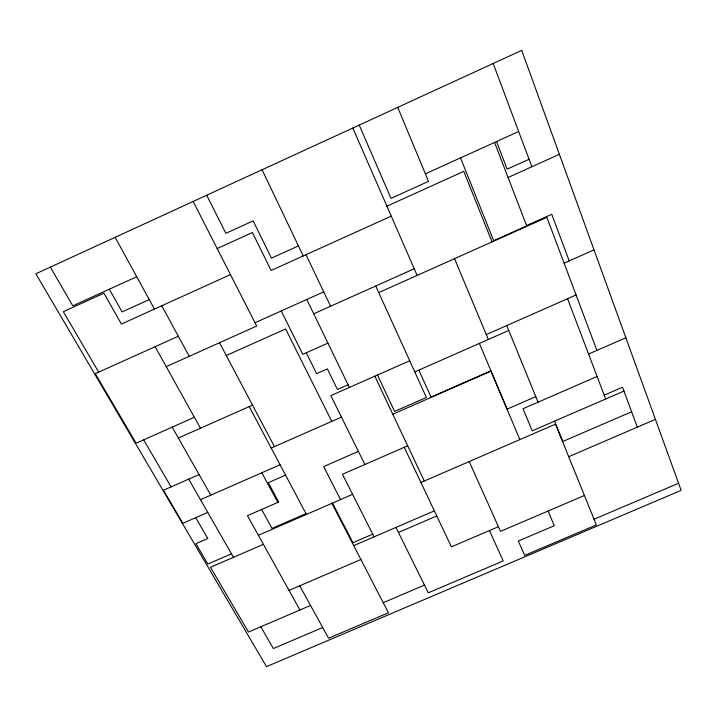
<?xml version="1.0" encoding="UTF-8"?>
<svg xmlns="http://www.w3.org/2000/svg" width="717" height="717" viewBox="0 0 717 717"><rect width="100%" height="100%" fill="white"/><g stroke="black" fill="none" stroke-linecap="round" stroke-linejoin="round"><path stroke-width="1.08" d="M136.714 276.708L72.811 305.872L50.342 267.118M217.179 248.566L252.393 232.523L271.116 270.488L391.258 216.122M425.387 173.855L518.642 131.489M149.244 299.589L122.087 311.922L109.334 289.202M230.462 274.602L121.379 324.075L103.929 293.163L63.32 311.689L98.686 372.141M298.442 245.895L271.438 258.138L253.155 220.881L225.891 233.33L206.702 195.221M386.92 206.191L463.774 171.354L492.059 241.88M529.047 159.273L507.152 169.176L496.531 141.536M508.066 177.493L559.394 154.316M178.336 336.228L95.289 373.674L136.078 443.196L194.37 417.276M255.019 322.74L323.726 291.864M166.236 366.656L256.695 326.029L193.151 201.45M313.714 313.795L414.211 268.758M226.285 355.533L285.635 328.951L331.756 421.381M526.583 225.559L551.758 214.284L569.181 260.907M378.737 292.599L546.865 217.341L596.903 350.407M327.929 343.12L302.798 354.323L281.234 310.963M564.1 263.166L594.017 249.875M178.354 438.033L252.509 405.132M348.095 384.751L337.438 389.465L327.355 368.888L316.618 373.647L306.276 352.773M409.721 360.759L330.842 395.623L364.872 464.499M486.296 334.579L576.056 294.956M414.784 371.908L508.747 330.456M199.084 474.555L163.449 490.258L182.853 523.32L207.76 512.422M271.205 448.035L341.462 417.106M490.957 370.823L431.06 397.11L418.845 370.115M392.764 414.193L490.912 371.128L519.879 439.593M200.464 499.695L280.078 464.759M285.572 475.129L268.301 482.693L278.725 502.025L247.446 515.666L299.948 610.006M358.392 451.387L323.645 466.588L340.548 499.597M588.576 354.046L625.86 337.752M407.686 445.822L342.439 474.278L374.077 536.836M535.796 396.635L507.152 409.111L479.368 343.416M597.1 376.47L523.016 408.726L532.22 430.845L623.96 391.07M305.998 513.641L272.012 528.411L261.624 509.482M258.371 535.303L352.594 494.363M231.474 553.802L207.84 564.064L195.893 543.683L207.805 538.494L195.732 517.683M604.207 395.157L622.526 387.216L637.341 427.144M263.408 544.337L210.502 567.281L248.458 632.044L310.542 605.462M420.915 482.469L555.514 424.15L596.338 524.916L524.674 555.388L518.319 541.039L554.277 525.704L548.057 511.033M631.632 411.755L562.755 441.502L554.519 421.175M372.723 534.156L352.952 542.679L332.509 503.092M353.714 545.61L434.359 510.863M568.698 456.711L655.428 419.355M398.455 532.462L436.778 515.962M289.032 590.387L360.893 559.502M498.432 526.726L451.405 546.856L404.263 447.318M584.418 495.492L500.511 531.369L469.196 461.551M322.695 627.527L273.383 648.544L260.773 626.766M383.219 602.701L424.473 585.117M594.034 519.233L678.578 483.249M143.66 439.826L171.085 486.888M188.688 479.135L233.491 557.315M172.179 427.144L210.78 495.16M155.132 346.687L200.455 428.228M299.715 585.798L328.574 638.211L388.417 612.766L331.89 503.361M115.141 237.318L154.442 309.081M161.755 305.765L189.261 356.313M261.822 472.772L277.837 502.411M249.22 406.584L306.419 514.43M219.51 342.726L274.441 446.61M395.963 527.407L428.273 592.816L503.209 560.936L489.442 530.571M306.777 299.482L349.394 387.422M262.072 169.759L303.237 255.951M306.025 254.687L330.582 306.24M374.83 376.183L424.285 481.008M377.474 375.018L394.592 411.406L426.391 397.451L375.735 286.002M352.827 128.029L417.124 275.418M359.235 125.081L390.998 198.385L428.506 181.356L397.729 107.38M454.524 258.676L488.34 339.464M506.74 325.554L538.064 402.174M460.538 157.892L493.681 240.697L526.717 225.909L494.569 142.423M567.55 298.711L605.668 399.002M493.179 63.49L531.853 166.747M521.725 50.369L35.85 273.777L266.491 666.631L681.15 490.356L521.725 50.369"/></g></svg>
